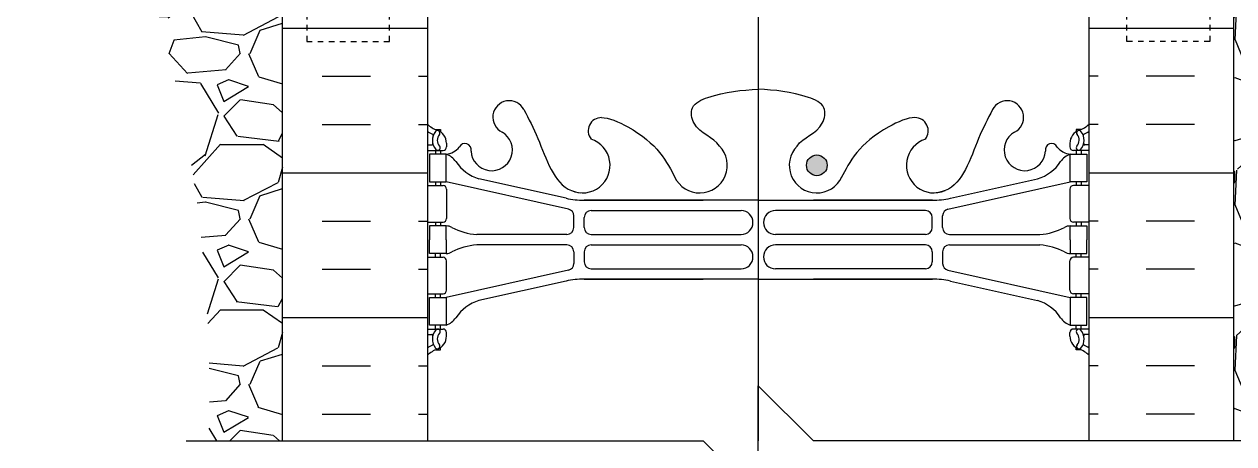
# Model space of a CAD drawing. Header units: inches. Extents: x 14 to 153, y 77 to 161.
# Drawn here: x 112.26 to 134.2, y 94.94 to 102.55 of the extents above; entities that cross this region are included whole.
import ezdxf

# ---------------------------------------------------------------- set-up
doc = ezdxf.new("R2010")
doc.units = ezdxf.units.IN
doc.header["$LTSCALE"] = 0.5
doc.header["$MEASUREMENT"] = 0
doc.linetypes.add('DASHED2', pattern=[0.375, 0.25, -0.125])
for name, color, linetype in [('HATCH', 12, 'Continuous'), ('LINE18', 9, 'Continuous'), ('line25', 2, 'Continuous'), ('LINE3', 3, 'Continuous'), ('LINE50', 5, 'Continuous'), ('LINE9', 9, 'Continuous'), ('Web_Edge', 9, 'Continuous')]:
    doc.layers.add(name, color=color, linetype=linetype)

msp = doc.modelspace()

# ---------------------------------------------------------------- hatches: boundary and pattern name
at = {"layer": 'HATCH'}
h = msp.add_hatch(dxfattribs=at)
h.set_pattern_fill('GRAVEL', color=256, scale=3, style=0)
h.set_pattern_definition([(228.0128, (136.3585858801815, 97.99224494745651), (-23.99999469647448, -27.00000402482174), [0.403608, -39.957264]), (184.9697, (136.0885858801814, 97.69224494745644), (36.00000315455291, 2.999973921021156), [0.692604, -68.567775]), (132.5104, (135.3985858801815, 97.6322449474565), (29.99997215504044, -33.00002602161359), [0.488364, -48.348096]), (267.2737, (134.2285858801815, 96.8822449474565), (2.999988053181571, 60.0000008849204), [0.630714, -62.440674]), (292.8337, (134.1985858801814, 96.2522449474565), (-15.00002971631142, 35.99998923533333), [0.618465, -61.22811900000001]), (357.2737, (134.4385858801814, 95.68224494745645), (-60.0000008849204, 2.999988053181574), [0.630714, -62.440674]), (37.6942, (135.0685858801814, 95.65224494745648), (-39.00002203685393, -29.99997121548159), [0.8340869999999999, -82.574547]), (72.2553, (135.7285858801815, 96.16224494745647), (21.00003228811623, 65.99998869371757), [0.7874639999999999, -77.958963]), (121.4296, (135.9685858801815, 96.91224494745647), (-24.0000247025291, 38.99998510947771), [0.63285, -62.652219]), (175.2364, (135.6385858801815, 97.45224494745649), (33.00000283895875, -2.999974597983782), [0.722495999999998, -35.40228899999987]), (222.3974, (134.9185858801815, 97.5122449474565), (-36.0000220532197, -32.99997624604236), [0.9343440000000001, -92.500125]), (138.8141, (137.1985858801814, 96.85224494745653), (-21.00000884041714, 17.99999194002827), [0.318903, -31.571532]), (171.4692, (136.9585858801814, 97.06224494745645), (38.99999485444538, -6.000023730119371), [0.606710999999998, -60.06453299999987]), (225, (136.3585858801815, 97.15224494745648), (-3.33066907387547e-16, -3.000000928346857), [0.4242629999999999, -3.818376]), (203.1986, (136.1485858801815, 97.5122449474565), (14.99999919200123, 6.000003975794561), [0.228474, -22.618845]), (291.8014, (135.9385858801814, 97.42224494745646), (-2.999999731501946, 9.00000081903231), [0.323109, -15.832386]), (30.9638, (136.0585858801815, 97.12224494745651), (8.999994066863994, 6.000007450622197), [0.524786999999998, -16.96806899999994]), (161.5651, (136.5085858801815, 97.39224494745649), (6.000001303778886, -2.999995209668123), [0.3794730000000001, -9.107361000000001]), (16.38950000000001, (134.1985858801814, 97.42224494745646), (30.00000659523588, 8.999978129453911), [0.5316, -52.628535]), (70.3462, (134.7085858801814, 97.5722449474565), (-11.99998574211524, -33.00000640681867), [0.445983, -44.152224]), (293.1986, (136.5085858801815, 97.99224494745651), (-6.000003975794561, 14.99999919200123), [0.456945, -22.390374]), (343.6105, (136.6885858801814, 97.5722449474565), (-30.00000659523587, 8.99997812945392), [0.531599999999998, -52.62853499999987]), (339.444, (134.1985858801814, 95.56224494745645), (-15.00000553362727, 5.999987989264753), [0.51264, -25.119372]), (294.7751, (134.6785858801815, 95.3822449474565), (-14.99997656773551, 33.00001026551735), [0.429533999999999, -42.52392899999987]), (66.80140000000002, (136.5385858801815, 94.99224494745651), (6.000003975794565, 14.99999919200123), [0.456945, -22.390374]), (17.35400000000001, (136.7185858801815, 95.41224494745647), (-39.0000060572905, -11.99998350677735), [0.5028929999999999, -49.78627199999999]), (69.444, (135.0685858801814, 94.99224494745651), (-5.99998798926476, -15.00000553362727), [0.25632, -25.375692]), (101.3098999999999, (136.3585858801815, 94.99224494745651), (-2.999992896484816, 12.00000225669286), [0.1529699999999996, -15.14408699999997]), (165.9638, (136.3285858801814, 95.14224494745649), (9.00000163796922, -2.999994172083737), [0.618465, -11.75085]), (186.009, (135.7285858801815, 95.29224494745647), (29.99999925271812, 2.999997952445524), [0.57315, -56.74176900000001]), (303.6901, (136.0585858801815, 96.85224494745653), (-3.000004003521572, 5.999998673313481), [0.432666, -10.383987]), (353.1572, (136.2985858801815, 96.49224494745651), (50.99999809643565, -6.000023993774283), [0.755382, -74.782689]), (60.94540000000001, (137.0485858801815, 96.40224494745648), (-12.00000008159784, -21.00000115370906), [0.308868, -30.578022]), (90, (137.1985858801814, 96.67224494745646), (-3, 3), [0.18, -2.82]), (120.2564, (135.6685858801815, 95.3822449474565), (11.99998466040808, -21.0000073675642), [0.416772, -41.26056000000001]), (48.01279999999999, (135.4585858801814, 95.74224494745651), (23.99999469647448, 27.00000402482175), [0.8072159999999999, -39.553656]), (0, (135.9985858801815, 96.34224494745648), (3, 3), [0.78, -2.22]), (325.3048, (136.7785858801815, 96.34224494745648), (-29.99998277696258, 21.00002582878337), [0.474342, -46.959822]), (254.0546, (137.1685858801815, 96.0722449474565), (-2.999999667889143, -12.00000037995645), [0.436806, -21.403524]), (207.646, (137.0485858801815, 95.65224494745648), (-56.99998742153878, -30.00002313950754), [0.711195, -70.408422]), (175.4261, (136.4185858801815, 95.3222449474565), (-39.0000016749364, 2.999984403483252), [0.752396999999998, -74.48722199999975])])
edge = h.paths.add_edge_path()
edge.add_line((134.1985858801814, 116.7367705339519), (134.1985858801815, 102.7373798461275))
edge.add_line((134.1985858801815, 102.7373798461275), (134.1985858801815, 94.99224494745648))
edge.add_line((134.1985858801814, 94.99224494745651), (134.8726679161961, 94.99224494745651))
edge.add_spline(control_points=[(134.8726679161961, 94.99224494745651), (134.9809342217544, 95.63758162251342), (135.7421586401069, 100.2426244001343), (136.3508540847613, 107.1656626760537), (139.9368395775683, 114.0643141730303), (142.8252813875739, 115.5647457642289), (143.6201871243891, 115.9776679409579)], knot_values=[0, 0, 0, 0, 1.962013932848677, 13.99979169350777, 21.00438102400835, 23.66399043516336, 23.66399043516336, 23.66399043516336, 23.66399043516336], degree=3, periodic=0)
edge.add_line((143.6201871243891, 115.9776679409579), (143.6201871243891, 116.7373798461276))
edge.add_line((143.6201871243891, 116.7373798461276), (134.1985858801814, 116.7367705339519))
h = msp.add_hatch(dxfattribs=at)
h.set_pattern_fill('GRAVEL', color=256, scale=3, style=0)
h.set_pattern_definition([(228.012787504, (2.16, 3), (-24.00000000000018, -27.00000000000001), [0.403608, -39.9572641412211]), (184.969740728, (1.89, 2.7), (35.99999999999993, 3.000000000000105), [0.692604, -68.56777428368999]), (132.510447078, (1.2, 2.64), (30.00000000000035, -32.99999999999959), [0.488364, -48.3480977882991]), (267.273689006, (0.03, 1.89), (3.000000000000073, 60.00000000000006), [0.6307139999999999, -62.440674124887]), (292.833654178, (0, 1.26), (-14.99999999999996, 36.00000000000009), [0.6184649999999999, -61.22811938426489]), (357.273689006, (0.24, 0.6900000000000001), (-60.00000000000006, 3.000000000000076), [0.6307139999999999, -62.440674124887]), (37.6942404667, (0.8699999999999999, 0.66), (-38.99999999999999, -29.99999999999992), [0.8340869999999999, -82.574545646748]), (72.2553283749, (1.53, 1.17), (21.00000000000008, 66.00000000000001), [0.7874639999999998, -77.95896449044018]), (121.429565615, (1.77, 1.92), (-24.00000000000006, 38.99999999999996), [0.63285, -62.65221932918699]), (175.236358309, (1.44, 2.46), (32.99999999999995, -3.000000000000114), [0.722496, -35.4022877363769]), (222.397437798, (0.72, 2.52), (-35.99999999999989, -32.99999999999992), [0.9343440000000001, -92.5001250143847]), (138.814074834, (3, 1.86), (-21.0000000000001, 18), [0.3189029999999999, -31.57153443820409]), (171.46923439, (2.76, 2.07), (38.99999999999999, -5.999999999999986), [0.606711, -60.06453424847101]), (225, (2.16, 2.16), (-3.33066907387547e-16, -2.999999999999799), [0.4242629999999999, -3.8183776871193]), (203.198590514, (1.95, 2.52), (14.99999999999997, 5.999999999999926), [0.228474, -22.6188453175917]), (291.801409486, (1.74, 2.43), (-2.999999999999052, 9.000000000000307), [0.323109, -15.8323854214035]), (30.96375653209999, (1.86, 2.13), (9.000000000000158, 5.999999999999939), [0.5247869999999999, -16.96806868453589]), (161.565051177, (2.31, 2.4), (6.000000000000035, -2.99999999999993), [0.379473, -9.107359980505198]), (16.389540334, (0, 2.43), (29.9999999999999, 9.000000000000131), [0.5316, -52.6285354400082]), (70.3461759419, (0.51, 2.58), (-12.00000000000366, -33.00000000001019), [0.445983, -44.152223241957]), (293.198590514, (2.31, 3), (-5.999999999999911, 14.99999999999997), [0.456945, -22.3903743175917]), (343.610459666, (2.49, 2.58), (-29.9999999999999, 9.000000000000131), [0.5315999999999999, -52.62853544000699]), (339.44395478, (0, 0.5700000000000001), (-15.00000000000011, 6.000000000000073), [0.5126399999999999, -25.1193712359525]), (294.775140569, (0.48, 0.39), (-15.00000000000002, 33.00000000000001), [0.429534, -42.523929189828]), (66.8014094864, (2.34, 0), (5.999999999999943, 14.99999999999991), [0.456945, -22.3903743175917]), (17.3540246363, (2.52, 0.42), (-38.99999999999993, -11.99999999999989), [0.502893, -49.78627084272]), (69.44395478040002, (0.8699999999999999, 0), (-6.000000000000021, -14.99999999999986), [0.2563199999999999, -25.3756912359525]), (101.309932474, (2.16, 0), (-2.999999999999892, 12.00000000000004), [0.15297, -15.1440885407784]), (165.963756532, (2.13, 0.15), (8.999999999999876, -3.000000000000004), [0.618465, -11.7508518768531]), (186.009005957, (1.53, 0.3), (30.00000000000014, 2.999999999999949), [0.57315, -56.74176952362841]), (303.690067526, (1.86, 1.86), (-2.999999999999962, 5.999999999999957), [0.4326659999999999, -10.383987826392]), (353.157226587, (2.1, 1.5), (51.00000000000004, -6.000000000000158), [0.755382, -74.7826878720849]), (60.9453959009, (2.85, 1.41), (-11.99999999999993, -20.99999999999993), [0.308868, -30.578022422961]), (90, (3, 1.68), (-3, 3), [0.18, -2.82]), (120.256437164, (1.47, 0.39), (12.00000000000003, -21.00000000000002), [0.416772, -41.2605599683494]), (48.01278750420001, (1.26, 0.75), (24, 26.99999999999993), [0.8072159999999999, -39.5536561412211]), (0, (1.8, 1.35), (3, 3), [0.78, -2.22]), (325.3048464690001, (2.58, 1.35), (30.00000000000042, -20.99999999999947), [0.474342, -46.95982290252599]), (254.054604099, (2.97, 1.08), (-3.000000000000113, -12.00000000000001), [0.436806, -21.4035236678415]), (207.645975364, (2.85, 0.66), (-56.99999999999985, -30.00000000000014), [0.711195, -70.40842254677818]), (175.42607874, (2.22, 0.33), (-38.99999999999986, 3.000000000000004), [0.752397, -74.48722022390669])])
edge = h.paths.add_edge_path()
edge.add_spline(control_points=[(107.5269846359781, 114.0678646997473), (107.8433370377411, 113.858744610609), (109.3683734301522, 112.8506417969653), (112.0175037660424, 109.3795224014943), (114.7795781898158, 103.6948758764656), (115.6485069010151, 98.34833984751161), (115.6206922693118, 95.47442838064049), (115.616025544271, 94.99224494745653)], knot_values=[0, 0, 0, 0, 1.135127336948651, 5.472095325403977, 12.80826978765984, 19.98556281545741, 21.432538284393, 21.432538284393, 21.432538284393, 21.432538284393], degree=3, periodic=0)
edge.add_line((115.616025544271, 94.99224494745651), (116.9485858801815, 94.99224494745651))
edge.add_line((116.9485858801815, 94.99224494745651), (116.9485858801815, 106.6123798460991))
edge.add_line((116.9485858801815, 106.6123798460991), (116.9485858801815, 114.8883486245527))
edge.add_line((116.9485858801815, 114.8883486245527), (112.548344024607, 114.7435842147847))
edge.add_line((112.548344024607, 114.7435842147847), (107.526984635978, 114.5783855388967))
edge.add_line((107.526984635978, 114.5783855388967), (107.5269846359781, 114.0678646997474))
h = msp.add_hatch(dxfattribs=at)
h.set_pattern_fill('INSUL', color=256, scale=7, style=0)
h.set_pattern_definition([(0, (-2806.587995831303, -312.272134216584), (0, 2.625), []), (0, (-2806.587995831303, -311.397134216584), (0, 2.625), [0.875, -0.875]), (0, (-2806.587995831303, -310.522134216584), (0, 2.625), [0.875, -0.875])])
h.paths.add_polyline_path([(116.9485858801815, 94.99224494745651), (119.5735858801815, 94.99224494745651), (119.5735858801815, 102.7373798461277), (118.8860858801815, 102.7373798461277), (118.8860858801815, 103.2373798461277), (117.3860858801815, 103.2373798461277), (117.3860858801815, 102.7373798461277), (116.9485858801815, 102.7373798461277)])
h = msp.add_hatch(dxfattribs=at)
h.set_pattern_fill('INSUL', color=256, scale=7, style=0)
h.set_pattern_definition([(180, (3057.735167591666, -312.272134216584), (0, 2.625), []), (180, (3057.735167591666, -311.397134216584), (0, 2.625), [0.875, -0.875]), (180, (3057.735167591666, -310.522134216584), (0, 2.625), [0.875, -0.875])])
h.paths.add_polyline_path([(131.5735858801815, 94.99224494745651), (134.1985858801814, 94.99224494745651), (134.1985858801815, 102.7373798461277), (133.7610858801815, 102.7373798461276), (133.761085880181, 103.2373798461277), (132.2610858801815, 103.2373798461276), (132.2610858801815, 102.7373798461276), (131.5735858801815, 102.7373798461277)])
at = {"layer": 'LINE3'}
for points in [[(126.8235858801816, 99.98963642722411, 1), (126.4485858801816, 99.98963642722411, 1)], [(126.4485858801816, 99.98963642722411, 1), (126.8235858801816, 99.98963642722411, 1)]]:
    msp.add_hatch(color=256, dxfattribs=at).paths.add_polyline_path(points)

# ---------------------------------------------------------------- linework, layer by layer
at = {"layer": 'LINE18'}
for p, q in [((125.5735817663005, 93.99017391865343), (125.5735817663005, 95.99017391865343)), ((125.5735817663005, 95.99017391865343), (126.5735817663005, 94.99017391865343)), ((115.1985858801815, 94.99017391865344), (124.5735817663005, 94.99017391865343)), ((124.5735817663005, 94.99017391865343), (125.5735817663005, 93.99017391865343)), ((135.9485858801815, 94.9901739186534), (126.5735817663005, 94.99017391865343))]:
    msp.add_line(p, q, dxfattribs=at)
at = {"layer": 'line25'}
for p, q in [((119.5735858801815, 102.7373798461277), (119.5735858801815, 94.99224494745651)), ((131.5735858801815, 94.99224494745651), (131.5735858801815, 102.7373798461277))]:
    msp.add_line(p, q, dxfattribs=at)
at = {"layer": 'LINE3'}
msp.add_line((125.5735817663006, 119.2353088173244), (125.5735817663005, 94.99017391865343), dxfattribs=at)
msp.add_circle((126.6360858801816, 99.98963642722411), 0.1875, dxfattribs=at)
msp.add_circle((126.6360858801816, 99.98963642722411), 0.1875, dxfattribs=at)
at = {"layer": 'LINE50'}
for p, q in [((116.9485858801815, 94.99224494745651), (116.9485858801815, 106.6123798460991)), ((134.1985858801815, 94.99224494745651), (134.1985858801815, 102.7373798461277))]:
    msp.add_line(p, q, dxfattribs=at)
at = {"layer": 'LINE9', "linetype": 'DASHED2', "ltscale": 0.15}
for points in [[(117.3860858801815, 102.7373798461277), (117.3860858801815, 102.7373798461277), (117.3860858801815, 102.2373798461277), (118.8860858801815, 102.2373798461277), (118.8860858801815, 102.7373798461277), (118.8860858801815, 102.7373798461277)], [(133.7610858801815, 102.7373798461277), (133.7610858801815, 102.7373798461277), (133.7610858801815, 102.2373798461277), (132.2610858801815, 102.2373798461277), (132.2610858801815, 102.7373798461277), (132.2610858801815, 102.7373798461277)]]:
    msp.add_lwpolyline(points, dxfattribs=at)
at = {"layer": 'Web_Edge'}
for p, q in [((119.7195888770418, 100.6400681536727), (119.8095888770424, 100.6400681536796)), ((119.8095888770424, 100.6400681536796), (119.8095888770451, 100.5983420937555)), ((131.4275828833213, 100.6400681536727), (131.3375828833207, 100.6400681536796)), ((131.3375828833207, 100.6400681536796), (131.337582883318, 100.5983420937555)), ((119.573585880182, 100.3612189419725), (119.6514644134506, 100.3612189419726)), ((119.573585880182, 100.2612189419726), (119.8570888770648, 100.2612189419725)), ((119.7195888770418, 100.2612189419725), (119.7195888770418, 100.1912189419725)), ((119.8095888770669, 100.2612189419725), (119.8095888770715, 100.1912189419725)), ((119.9195888770612, 100.3912189419916), (119.9195888770648, 100.3237189419754)), ((131.227582883302, 100.3912189419916), (131.2275828832983, 100.3237189419754)), ((131.5735858801812, 100.2612189419726), (131.2900828832983, 100.2612189419725)), ((131.3375828832962, 100.2612189419725), (131.3375828832916, 100.1912189419725)), ((131.4275828833213, 100.2612189419725), (131.4275828833213, 100.1912189419725)), ((131.5735858801812, 100.3612189419725), (131.4957073469125, 100.3612189419726)), ((119.573585880182, 99.62121894197254), (119.8570888770648, 99.62121894197266)), ((119.7195888770418, 99.69121894197254), (119.7195888770418, 99.6212189419726)), ((119.8095888771051, 99.69121894197254), (119.8095888771097, 99.62121894197266)), ((122.1321521684874, 99.19458909251871), (119.914588877057, 99.69121894197254)), ((122.0887985529187, 99.39286969531692), (120.5080029769321, 99.74582890801675)), ((129.0150195918757, 99.19458909251871), (131.2325828833062, 99.69121894197254)), ((129.0583732074444, 99.39286969531692), (130.6391687834309, 99.74582890801675)), ((131.5735858801812, 99.62121894197254), (131.2900828832983, 99.62121894197266)), ((131.3375828832579, 99.69121894197254), (131.3375828832534, 99.62121894197266)), ((131.4275828833213, 99.69121894197254), (131.4275828833213, 99.6212189419726)), ((119.9195888770648, 99.55871894197266), (119.9195888770648, 99.02371894197263)), ((131.2275828832983, 99.55871894197266), (131.2275828832983, 99.02371894197263)), ((122.415669011524, 99.35682177899021), (124.5735899940644, 99.35682177899015)), ((125.5735858801816, 99.35682177899012), (122.415669011524, 99.35682177899007)), ((122.5423346307323, 99.17018826393861), (125.2616157082156, 99.17018826393875)), ((125.5735858801816, 99.35682177899012), (128.7315027488391, 99.35682177899007)), ((128.6048371296309, 99.17018826393861), (125.8855560521475, 99.17018826393875)), ((128.7315027488391, 99.35682177899021), (126.5735817662987, 99.35682177899015)), ((119.573585880182, 98.96121894197258), (119.8570888770648, 98.96121894197263)), ((119.7195888770414, 98.96121894197269), (119.7195888770414, 98.8912189419727)), ((119.8095888771524, 98.96121894197263), (119.809588877157, 98.8912189419727)), ((122.2298347207327, 98.86032272899008), (122.2298347207331, 99.07261058191877)), ((122.4173346307314, 98.86118996393846), (122.4173346307323, 99.04518826393861)), ((128.7298371296317, 98.86118996393846), (128.7298371296308, 99.04518826393861)), ((128.9173370396305, 98.86032272899008), (128.91733703963, 99.07261058191877)), ((131.5735858801812, 98.96121894197258), (131.2900828832983, 98.96121894197263)), ((131.3375828832107, 98.96121894197263), (131.3375828832062, 98.8912189419727)), ((131.4275828833218, 98.96121894197269), (131.4275828833218, 98.8912189419727)), ((122.1048347207327, 98.73532272899008), (120.4673129769337, 98.73532272899008)), ((122.5423346307314, 98.73618996393868), (125.2616157082156, 98.7361899639388)), ((128.6048371296317, 98.73618996393868), (125.8855560521475, 98.7361899639388)), ((129.0423370396304, 98.73532272899008), (130.6798587834294, 98.73532272899008)), ((122.1048347207327, 98.5471151549553), (120.4673129769337, 98.5471151549553)), ((122.5423346307314, 98.5462479200067), (125.2616157082156, 98.54624792000659)), ((128.6048371296317, 98.5462479200067), (125.8855560521475, 98.54624792000659)), ((129.0423370396304, 98.5471151549553), (130.6798587834294, 98.5471151549553)), ((119.573585880182, 98.32121894197282), (119.8570888770648, 98.32121894197276)), ((119.7195888770414, 98.32121894197267), (119.7195888770414, 98.3912189419727)), ((119.8095888771524, 98.32121894197276), (119.809588877157, 98.3912189419727)), ((122.2298347207327, 98.4221151549553), (122.2298347207331, 98.20982730202662)), ((122.4173346307314, 98.42124792000693), (122.4173346307323, 98.23724962000678)), ((128.7298371296317, 98.42124792000693), (128.7298371296308, 98.23724962000678)), ((128.9173370396305, 98.4221151549553), (128.91733703963, 98.20982730202662)), ((131.5735858801812, 98.32121894197282), (131.2900828832983, 98.32121894197276)), ((131.3375828832107, 98.32121894197276), (131.3375828832062, 98.3912189419727)), ((131.4275828833218, 98.32121894197267), (131.4275828833218, 98.3912189419727)), ((122.1321521684874, 98.08784879142665), (119.914588877057, 97.59121894197285)), ((119.9195888770648, 97.7237189419727), (119.9195888770648, 98.25871894197276)), ((122.5423346307323, 98.11224962000675), (125.2616157082156, 98.11224962000666)), ((128.6048371296309, 98.11224962000675), (125.8855560521475, 98.11224962000666)), ((129.0150195918757, 98.08784879142665), (131.2325828833062, 97.59121894197285)), ((131.2275828832983, 97.7237189419727), (131.2275828832983, 98.25871894197276)), ((122.0887985529187, 97.88956818862847), (120.5080029769321, 97.53660897592862)), ((122.415669011524, 97.92561610495518), (124.5735899940644, 97.92561610495524)), ((125.5735858801816, 97.92561610495524), (122.415669011524, 97.92561610495535)), ((125.5735858801816, 97.92561610495524), (128.7315027488391, 97.92561610495535)), ((128.7315027488391, 97.92561610495518), (126.5735817662987, 97.92561610495524)), ((129.0583732074444, 97.88956818862847), (130.6391687834309, 97.53660897592862)), ((119.573585880182, 97.66121894197285), (119.8570888770648, 97.66121894197273)), ((119.7195888770418, 97.59121894197285), (119.7195888770418, 97.66121894197279)), ((119.8095888771051, 97.59121894197285), (119.8095888771097, 97.66121894197273)), ((131.5735858801812, 97.66121894197285), (131.2900828832983, 97.66121894197273)), ((131.3375828832579, 97.59121894197285), (131.3375828832534, 97.66121894197273)), ((131.4275828833213, 97.59121894197285), (131.4275828833213, 97.66121894197279)), ((119.573585880182, 97.0212189419728), (119.8570888770648, 97.02121894197286)), ((119.7195888770418, 97.02121894197289), (119.7195888770418, 97.09121894197283)), ((119.8095888770669, 97.02121894197289), (119.8095888770715, 97.09121894197283)), ((131.5735858801812, 97.0212189419728), (131.2900828832983, 97.02121894197286)), ((131.3375828832962, 97.02121894197289), (131.3375828832916, 97.09121894197283)), ((131.4275828833213, 97.02121894197289), (131.4275828833213, 97.09121894197283)), ((119.573585880182, 96.9212189419729), (119.6514644134506, 96.92121894197278)), ((119.9195888770612, 96.8912189419538), (119.9195888770648, 96.95871894196999)), ((131.227582883302, 96.8912189419538), (131.2275828832983, 96.95871894196999)), ((131.5735858801812, 96.9212189419729), (131.4957073469125, 96.92121894197278)), ((119.7195888770418, 96.64236973027268), (119.8095888770424, 96.6423697302658)), ((119.8095888770424, 96.6423697302658), (119.8095888770451, 96.68409579018994)), ((131.3375828833207, 96.6423697302658), (131.337582883318, 96.68409579018994)), ((131.4275828833213, 96.64236973027268), (131.3375828833207, 96.6423697302658))]:
    msp.add_line(p, q, dxfattribs=at)
for points in [[(119.6145888770567, 99.69121894197254), (119.914588877057, 99.69121894197254), (119.914588877057, 100.1912189419725), (119.6145888770567, 100.1912189419725)], [(131.5325828833064, 99.69121894197254), (131.2325828833062, 99.69121894197254), (131.2325828833062, 100.1912189419725), (131.5325828833064, 100.1912189419725)], [(119.6145888770567, 97.59121894197285), (119.914588877057, 97.59121894197285), (119.914588877057, 97.09121894197283), (119.6145888770567, 97.09121894197283)], [(131.5325828833064, 97.59121894197285), (131.2325828833062, 97.59121894197285), (131.2325828833062, 97.09121894197283), (131.5325828833064, 97.09121894197283)]]:
    msp.add_lwpolyline(points, close=True, dxfattribs=at)
for points in [[(119.914588877142, 98.6412189419727), (119.914588877142, 98.8912189419727), (119.6145888771418, 98.8912189419727), (119.6145888771418, 98.6412189419727)], [(131.2325828832211, 98.6412189419727), (131.2325828832211, 98.8912189419727), (131.5325828832213, 98.8912189419727), (131.5325828832213, 98.6412189419727)], [(119.914588877142, 98.6412189419727), (119.914588877142, 98.3912189419727), (119.6145888771418, 98.3912189419727), (119.6145888771418, 98.6412189419727)], [(131.2325828832211, 98.6412189419727), (131.2325828832211, 98.3912189419727), (131.5325828832213, 98.3912189419727), (131.5325828832213, 98.6412189419727)]]:
    msp.add_lwpolyline(points, dxfattribs=at)
for centre, radius, start, end in [((121.05959274742, 100.8613570159135), 0.2998437988832181, 27.59696858362341, 243.9425150273493), ((130.0875790129431, 100.8613570159135), 0.2998437988832181, 296.0574849726507, 152.4030314163766), ((119.9195888770712, 101.0983257231555), 0.5000000000000028, 226.2108888296283, 250.5287793647056), ((122.7324189783076, 100.6143852779951), 0.2420270174843613, 89.9999999896431, 218.2327083470576), ((128.4147527820555, 100.6143852779951), 0.2420270174843613, 321.7672916529424, 90.00000001035363), ((131.227582883292, 101.0983257231555), 0.5000000000000028, 289.4712206352943, 313.7891111703717), ((119.9195888770712, 101.0983257231555), 0.6000000000000033, 234.7832160478507, 245.0747707145221), ((119.9132962855162, 100.4457783483056), 0.2500000000000014, 140.1145119962633, 222.4608678427853), ((119.657506666512, 100.5353081144446), 0.02103171283708733, 343.4640040446198, 63.99572765968883), ((119.7555299144612, 100.5766750416445), 0.04500919725254076, 321.4480006459906, 139.187899202019), ((119.6695888770611, 100.3912189419725), 0.2500000000000014, 4.354459247735523e-09, 70.52877936470564), ((119.9132962855162, 100.4457783483056), 0.1600000000000009, 140.0000771989553, 222.460867842753), ((120.7396291959485, 100.2676660586509), 0.375, 182.9237073151141, 59.86752902129766), ((130.4075425644146, 100.2676660586509), 0.375, 120.1324709787024, 357.0762926848859), ((131.477582883302, 100.3912189419725), 0.2500000000000014, 109.4712206352944, 179.9999999956455), ((131.3916418459019, 100.5766750416445), 0.04500919725254076, 40.81210079798102, 218.5519993540077), ((131.2338754748469, 100.4457783483056), 0.1600000000000009, 317.539132157247, 39.99992280104471), ((131.2338754748469, 100.4457783483056), 0.2500000000000014, 317.5391321572146, 39.88548800373672), ((131.4896650938511, 100.5353081144446), 0.02103171283708733, 116.0042723403112, 196.5359959553802), ((131.227582883292, 101.0983257231555), 0.6000000000000033, 294.9252292854779, 305.2167839521493), ((119.6516684092741, 100.3808014011789), 0.01958352171754361, 269.4031558122793, 15.49009993731376), ((119.7620598760452, 100.3073856156557), 0.04500000000006074, 222.4608678430216, 42.46086784271794), ((119.8570888770648, 100.3237189419725), 0.06250000000000035, 270, 2.600625063064185e-09), ((119.8770531949875, 100.5407702913051), 0.3515609097277899, 276.129075369701, 321.5331406383227), ((120.2542796209692, 100.2724711703633), 0.1133920476497537, 347.8155723050995, 154.0569440551665), ((122.3860858801816, 99.98963642722411), 0.5, 246.2138665123311, 71.79366548998934), ((124.5110858801816, 99.98963642722411), 0.5, 204.8189889385629, 44.18750671175131), ((126.6360858801816, 99.98963642722411), 0.5, 135.8124932882487, 335.1810110614371), ((128.7610858801816, 99.98963642722411), 0.5, 108.2063345100107, 293.7861334876688), ((130.892892139394, 100.2724711703633), 0.1133920476497537, 25.94305594483352, 192.1844276949005), ((131.2701185653756, 100.5407702913051), 0.3515609097277899, 218.4668593616773, 263.870924630299), ((131.2900828832983, 100.3237189419725), 0.06250000000000035, 179.9999999973994, 270), ((131.385111884318, 100.3073856156557), 0.04500000000006074, 137.5391321572821, 317.5391321569784), ((131.495503351089, 100.3808014011789), 0.01958352171754361, 164.5099000626862, 270.5968441877207), ((119.792180225899, 99.84861507945227), 0.3638149041640676, 34.9775137481787, 70.33874127344988), ((120.7152991212171, 100.4598451307868), 0.7434990637615112, 212.7919165278134, 253.8107114575009), ((130.4318726391459, 100.4598451307868), 0.7434990637615112, 286.1892885424991, 327.2080834721866), ((131.3549915344641, 99.84861507945227), 0.3638149041640676, 109.6612587265501, 145.0224862518213), ((119.8570888770648, 99.55871894197266), 0.06250000000000035, 0, 90.00000000003257), ((131.2900828832983, 99.55871894197266), 0.06250000000000035, 89.99999999996743, 180), ((122.415669011524, 100.8568217789902), 1.500000000000008, 257.4134795292164, 270), ((128.7315027488391, 100.8568217789902), 1.500000000000008, 270, 282.5865204707835), ((122.1048347207332, 99.07261058191877), 0.1250000000000007, 0, 77.37672990339644), ((122.5423346307323, 99.04518826393861), 0.1250000000000007, 90, 180), ((125.2616157082156, 98.95318911393873), 0.2169991499999651, 270, 90), ((125.8855560521475, 98.95318911393873), 0.2169991499999651, 90, 270), ((128.6048371296309, 99.04518826393861), 0.1250000000000007, 0, 90), ((129.04233703963, 99.07261058191877), 0.1250000000000007, 102.6232700966035, 180), ((119.8570888770648, 99.02371894197263), 0.06250000000000035, 270.0000000000326, 0), ((131.2900828832983, 99.02371894197263), 0.06250000000000035, 180, 269.9999999999674), ((119.9104661220551, 98.67253528258324), 0.2187225182587982, 60.49374658855557, 88.9199536550519), ((120.5560637965561, 99.90217374491984), 1.170221347164704, 242.6365481780673, 265.6504512437277), ((122.1048347207327, 98.86032272899008), 0.1250000000000007, 270, 0), ((122.5423346307314, 98.86118996393868), 0.1250000000000007, 180.0000000001124, 270), ((128.6048371296317, 98.86118996393868), 0.1250000000000007, 270, 359.9999999998876), ((129.0423370396304, 98.86032272899008), 0.1250000000000007, 180, 270), ((130.591107963807, 99.90217374491984), 1.170221347164704, 274.3495487562723, 297.3634518219328), ((131.236705638308, 98.67253528258324), 0.2187225182587982, 91.0800463449481, 119.5062534114444), ((120.5560637965561, 97.38026413902556), 1.170221347164704, 94.34954875627228, 117.3634518219327), ((122.1048347207327, 98.4221151549553), 0.1250000000000007, 0, 90), ((122.5423346307314, 98.4212479200067), 0.1250000000000007, 90, 179.9999999998876), ((125.2616157082156, 98.32924877000677), 0.2169991499999651, 270, 90), ((125.8855560521475, 98.32924877000677), 0.2169991499999651, 90, 270), ((128.6048371296317, 98.4212479200067), 0.1250000000000007, 1.123626357867431e-10, 90), ((129.0423370396304, 98.4221151549553), 0.1250000000000007, 90, 180), ((130.591107963807, 97.38026413902556), 1.170221347164704, 62.63654817806727, 85.65045124372773), ((119.8570888770648, 98.25871894197276), 0.06250000000000035, 0, 89.99999999996743), ((119.9104661220551, 98.60990260136215), 0.2187225182587982, 271.0800463449481, 299.5062534114444), ((131.236705638308, 98.60990260136215), 0.2187225182587982, 240.4937465885556, 268.9199536550519), ((131.2900828832983, 98.25871894197276), 0.06250000000000035, 90.00000000003257, 180), ((122.1048347207332, 98.20982730202662), 0.1250000000000007, 282.6232700966036, 0), ((122.5423346307323, 98.23724962000678), 0.1250000000000007, 180, 270), ((128.6048371296309, 98.23724962000678), 0.1250000000000007, 270, 0), ((129.04233703963, 98.20982730202662), 0.1250000000000007, 180, 257.3767299033964), ((122.415669011524, 96.42561610495518), 1.500000000000008, 90, 102.5865204707869), ((128.7315027488391, 96.42561610495518), 1.500000000000008, 77.41347952921309, 90), ((119.8570888770648, 97.7237189419727), 0.06250000000000035, 269.9999999999674, 0), ((131.2900828832983, 97.7237189419727), 0.06250000000000035, 180, 270.0000000000326), ((120.7152991212171, 96.82259275315859), 0.7434990637615112, 106.189288542499, 147.2080834721866), ((130.4318726391459, 96.82259275315859), 0.7434990637615112, 32.79191652781341, 73.81071145750094), ((119.792180225899, 97.43382280449312), 0.3638149041640676, 289.6612587265432, 325.0224862518213), ((131.3549915344641, 97.43382280449312), 0.3638149041640676, 214.9775137481787, 250.3387412734569), ((119.9132962855162, 96.83665953563973), 0.2500000000000014, 137.5391321572147, 219.8854880037367), ((119.7620598760452, 96.97505226828973), 0.04500000000006074, 317.5391321572821, 137.5391321569784), ((119.8570888770648, 96.95871894197286), 0.06250000000000035, 359.9999999973994, 90), ((131.2900828832983, 96.95871894197286), 0.06250000000000035, 90, 180.0000000026006), ((131.385111884318, 96.97505226828973), 0.04500000000006074, 42.46086784302165, 222.4608678427179), ((131.2338754748469, 96.83665953563973), 0.2500000000000014, 320.1145119962633, 42.46086784278537), ((119.6516684092741, 96.9016364827665), 0.01958352171754361, 344.5099000626863, 90.59684418772073), ((119.657506666512, 96.74712976950083), 0.02103171283708733, 296.0042723403112, 16.53599595538017), ((119.6695888770611, 96.89121894197287), 0.2500000000000014, 289.4712206352943, 359.9999999956456), ((119.9132962855162, 96.83665953563973), 0.1600000000000009, 137.539132157247, 219.9999228010447), ((131.477582883302, 96.89121894197287), 0.2500000000000014, 180.0000000043545, 250.5287793647056), ((131.2338754748469, 96.83665953563973), 0.1600000000000009, 320.0000771989552, 42.46086784275305), ((131.4896650938511, 96.74712976950083), 0.02103171283708733, 163.4640040446199, 243.9957276596888), ((131.495503351089, 96.9016364827665), 0.01958352171754361, 89.40315581227925, 195.4900999373138), ((119.9195888770712, 96.18411216078987), 0.6000000000000033, 114.9252292854779, 125.2167839521493), ((119.9195888770712, 96.18411216078987), 0.5000000000000028, 109.4712206352944, 133.7891111703717), ((119.7555299144612, 96.70576284230087), 0.04500919725254076, 220.812100797981, 38.5519993540094), ((131.3916418459019, 96.70576284230087), 0.04500919725254076, 141.4480006459906, 319.187899202019), ((131.227582883292, 96.18411216078987), 0.5000000000000028, 46.21088882962825, 70.52877936470564), ((131.227582883292, 96.18411216078987), 0.6000000000000033, 54.78321604785071, 65.07477071452212)]:
    msp.add_arc(centre, radius, start, end, dxfattribs=at)
for points, knots in [([(124.8696171835665, 100.3381408095396), (124.7619888103658, 100.5011092364088), (124.4020054989123, 100.591774137694), (124.3253382523264, 101.0873396326407), (124.8734976666827, 101.3231923211217), (125.2772912400762, 101.35167214913), (125.5735858801816, 101.3725700062183)], [0.2294066276059699, 0.2294066276059699, 0.2294066276059699, 0.2294066276059699, 0.8444317149509691, 1.128849112252439, 1.464330773214601, 2.389004302115073, 2.389004302115073, 2.389004302115073, 2.389004302115073]), ([(126.2775545767966, 100.3381408095396), (126.3851829499973, 100.5011092364088), (126.7451662614508, 100.591774137694), (126.8218335080367, 101.0873396326407), (126.2736740936804, 101.3231923211217), (125.8698805202869, 101.35167214913), (125.5735858801816, 101.3725700062183)], [0.2294066276059699, 0.2294066276059699, 0.2294066276059699, 0.2294066276059699, 0.8444317149509691, 1.128849112252439, 1.464330773214601, 2.389004302115073, 2.389004302115073, 2.389004302115073, 2.389004302115073]), ([(121.3253227446472, 101.0002593999908), (121.4113278019894, 100.8336452149396), (121.6643334823714, 100.3435073491805), (121.8782757729776, 99.59412149729361), (122.2882982710032, 99.49973010047206), (122.3450521183401, 99.49132304150264)], [0, 0, 0, 0, 0.5792108788750416, 1.703895643153065, 1.875320924960458, 1.875320924960458, 1.875320924960458, 1.875320924960458]), ([(129.8218490157159, 101.0002593999908), (129.7358439583737, 100.8336452149396), (129.4828382779917, 100.3435073491805), (129.2688959873855, 99.59412149729361), (128.85887348936, 99.49973010047206), (128.802119642023, 99.49132304150264)], [0, 0, 0, 0, 0.5792108788750416, 1.703895643153065, 1.875320924960458, 1.875320924960458, 1.875320924960458, 1.875320924960458]), ([(122.7324189783076, 100.8564122954795), (122.853393539708, 100.8583910825027), (123.6868688153356, 100.500904500977), (123.9261004488673, 100.0442612265926), (124.0666534393087, 99.7608708894714)], [0.038125052948749, 0.038125052948749, 0.038125052948749, 0.038125052948749, 0.3206625196127232, 1.258118572087025, 1.258118572087025, 1.258118572087025, 1.258118572087025]), ([(128.4147527820555, 100.8564122954795), (128.2937782206551, 100.8583910825027), (127.4603029450275, 100.500904500977), (127.2210713114958, 100.0442612265926), (127.0805183210545, 99.7608708894714)], [0.038125052948749, 0.038125052948749, 0.038125052948749, 0.038125052948749, 0.3206625196127232, 1.258118572087025, 1.258118572087025, 1.258118572087025, 1.258118572087025])]:
    msp.add_open_spline(points, degree=3, knots=knots, dxfattribs=at)
for points in [[(122.4173347207326, 98.86618983393875), (122.4173345407328, 99.04018812393873)], [(128.7298370396304, 98.86618983393875), (128.7298372196304, 99.04018812393873)], [(122.4173347207326, 98.41624805000664), (122.4173345407328, 98.24224976000666)], [(128.7298370396304, 98.41624805000664), (128.7298372196304, 98.24224976000666)]]:
    msp.add_open_spline(points, degree=1, dxfattribs=at)

doc.saveas('drawing.dxf')
